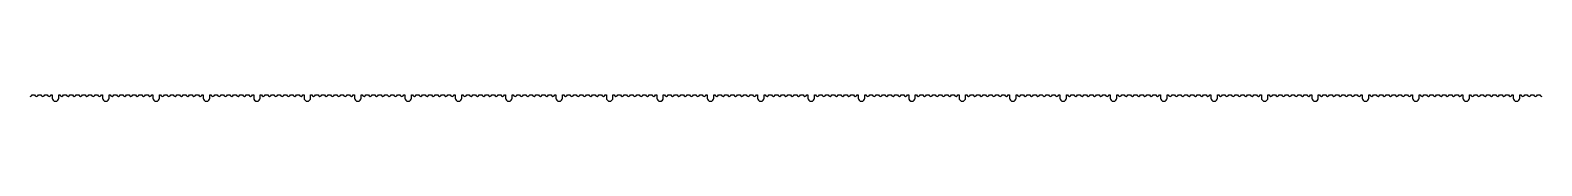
# Model space of a CAD drawing. Header units: inches. Extents: x 0 to 120, y 0 to 0.
import ezdxf

# ---------------------------------------------------------------- set-up
doc = ezdxf.new("R2010")
doc.units = ezdxf.units.IN
doc.header["$MEASUREMENT"] = 0

msp = doc.modelspace()

# ---------------------------------------------------------------- linework, layer by layer
msp.add_lwpolyline([(0, 0, 0.356394), (0.15, 0.12), (0.35, 0.12, 0.816497), (0.65, 0.12), (0.85, 0.12, 0.816497), (1.15, 0.12), (1.35, 0.12, 0.816497), (1.65, 0.12), (1.74, 0.12), (1.74, -0.13, 1), (2.26, -0.13), (2.26, 0.12), (2.35, 0.12, 0.816497), (2.65, 0.12), (2.85, 0.12, 0.816497), (3.15, 0.12), (3.35, 0.12, 0.816497), (3.65, 0.12), (3.85, 0.12, 0.816497), (4.15, 0.12), (4.35, 0.12, 0.816497), (4.65, 0.12), (4.85, 0.12, 0.816497), (5.15, 0.12), (5.35, 0.12, 0.816497), (5.65, 0.12), (5.74, 0.12), (5.74, -0.13, 1), (6.26, -0.13), (6.26, 0.12), (6.35, 0.12, 0.816497), (6.65, 0.12), (6.85, 0.12, 0.816497), (7.15, 0.12), (7.35, 0.12, 0.816497), (7.65, 0.12), (7.85, 0.12, 0.816497), (8.15, 0.12), (8.35, 0.12, 0.816497), (8.65, 0.12), (8.85, 0.12, 0.816497), (9.15, 0.12), (9.35, 0.12, 0.816497), (9.65, 0.12), (9.74, 0.12), (9.74, -0.13, 1), (10.26, -0.13), (10.26, 0.12), (10.35, 0.12, 0.816497), (10.65, 0.12), (10.85, 0.12, 0.816497), (11.15, 0.12), (11.35, 0.12, 0.816497), (11.65, 0.12), (11.85, 0.12, 0.816497), (12.15, 0.12), (12.35, 0.12, 0.816497), (12.65, 0.12), (12.85, 0.12, 0.816497), (13.15, 0.12), (13.35, 0.12, 0.816497), (13.65, 0.12), (13.74, 0.12), (13.74, -0.13, 1), (14.26, -0.13), (14.26, 0.12), (14.35, 0.12, 0.816497), (14.65, 0.12), (14.85, 0.12, 0.816497), (15.15, 0.12), (15.35, 0.12, 0.816497), (15.65, 0.12), (15.85, 0.12, 0.816497), (16.15, 0.12), (16.35, 0.12, 0.816497), (16.65, 0.12), (16.85, 0.12, 0.816497), (17.15, 0.12), (17.35, 0.12, 0.816497), (17.65, 0.12), (17.74, 0.12), (17.74, -0.13, 1), (18.26, -0.13), (18.26, 0.12), (18.35, 0.12, 0.816497), (18.65, 0.12), (18.85, 0.12, 0.816497), (19.15, 0.12), (19.35, 0.12, 0.816497), (19.65, 0.12), (19.85, 0.12, 0.816497), (20.15, 0.12), (20.35, 0.12, 0.816497), (20.65, 0.12), (20.85, 0.12, 0.816497), (21.15, 0.12), (21.35, 0.12, 0.816497), (21.65, 0.12), (21.74, 0.12), (21.74, -0.13, 1), (22.26, -0.13), (22.26, 0.12), (22.35, 0.12, 0.816497), (22.65, 0.12), (22.85, 0.12, 0.816497), (23.15, 0.12), (23.35, 0.12, 0.816497), (23.65, 0.12), (23.85, 0.12, 0.816497), (24.15, 0.12), (24.35, 0.12, 0.816497), (24.65, 0.12), (24.85, 0.12, 0.816497), (25.15, 0.12), (25.35, 0.12, 0.816497), (25.65, 0.12), (25.74, 0.12), (25.74, -0.13, 1), (26.26, -0.13), (26.26, 0.12), (26.35, 0.12, 0.816497), (26.65, 0.12), (26.85, 0.12, 0.816497), (27.15, 0.12), (27.35, 0.12, 0.816497), (27.65, 0.12), (27.85, 0.12, 0.816497), (28.15, 0.12), (28.35, 0.12, 0.816497), (28.65, 0.12), (28.85, 0.12, 0.816497), (29.15, 0.12), (29.35, 0.12, 0.816497), (29.65, 0.12), (29.74, 0.12), (29.74, -0.13, 1), (30.26, -0.13), (30.26, 0.12), (30.35, 0.12, 0.816497), (30.65, 0.12), (30.85, 0.12, 0.816497), (31.15, 0.12), (31.35, 0.12, 0.816497), (31.65, 0.12), (31.85, 0.12, 0.816497), (32.15, 0.12), (32.35, 0.12, 0.816497), (32.65, 0.12), (32.85, 0.12, 0.816497), (33.15, 0.12), (33.35, 0.12, 0.816497), (33.65, 0.12), (33.74, 0.12), (33.74, -0.13, 1), (34.26, -0.13), (34.26, 0.12), (34.35, 0.12, 0.816497), (34.65, 0.12), (34.85, 0.12, 0.816497), (35.15, 0.12), (35.35, 0.12, 0.816497), (35.65, 0.12), (35.85, 0.12, 0.816497), (36.15, 0.12), (36.35, 0.12, 0.816497), (36.65, 0.12), (36.85, 0.12, 0.816497), (37.15, 0.12), (37.35, 0.12, 0.816497), (37.65, 0.12), (37.74, 0.12), (37.74, -0.13, 1), (38.26, -0.13), (38.26, 0.12), (38.35, 0.12, 0.816497), (38.65, 0.12), (38.85, 0.12, 0.816497), (39.15, 0.12), (39.35, 0.12, 0.816497), (39.65, 0.12), (39.85, 0.12, 0.816497), (40.15, 0.12), (40.35, 0.12, 0.816497), (40.65, 0.12), (40.85, 0.12, 0.816497), (41.15, 0.12), (41.35, 0.12, 0.816497), (41.65, 0.12), (41.74, 0.12), (41.74, -0.13, 1), (42.26, -0.13), (42.26, 0.12), (42.35, 0.12, 0.816497), (42.65, 0.12), (42.85, 0.12, 0.816497), (43.15, 0.12), (43.35, 0.12, 0.816497), (43.65, 0.12), (43.85, 0.12, 0.816497), (44.15, 0.12), (44.35, 0.12, 0.816497), (44.65, 0.12), (44.85, 0.12, 0.816497), (45.15, 0.12), (45.35, 0.12, 0.816497), (45.65, 0.12), (45.74, 0.12), (45.74, -0.13, 1), (46.26, -0.13), (46.26, 0.12), (46.35, 0.12, 0.816497), (46.65, 0.12), (46.85, 0.12, 0.816497), (47.15, 0.12), (47.35, 0.12, 0.816497), (47.65, 0.12), (47.85, 0.12, 0.816497), (48.15, 0.12), (48.35, 0.12, 0.816497), (48.65, 0.12), (48.85, 0.12, 0.816497), (49.15, 0.12), (49.35, 0.12, 0.816497), (49.65, 0.12), (49.74, 0.12), (49.74, -0.13, 1), (50.26, -0.13), (50.26, 0.12), (50.35, 0.12, 0.816497), (50.65, 0.12), (50.85, 0.12, 0.816497), (51.15, 0.12), (51.35, 0.12, 0.816497), (51.65, 0.12), (51.85, 0.12, 0.816497), (52.15, 0.12), (52.35, 0.12, 0.816497), (52.65, 0.12), (52.85, 0.12, 0.816497), (53.15, 0.12), (53.35, 0.12, 0.816497), (53.65, 0.12), (53.74, 0.12), (53.74, -0.13, 1), (54.26, -0.13), (54.26, 0.12), (54.35, 0.12, 0.816497), (54.65, 0.12), (54.85, 0.12, 0.816497), (55.15, 0.12), (55.35, 0.12, 0.816497), (55.65, 0.12), (55.85, 0.12, 0.816497), (56.15, 0.12), (56.35, 0.12, 0.816497), (56.65, 0.12), (56.85, 0.12, 0.816497), (57.15, 0.12), (57.35, 0.12, 0.816497), (57.65, 0.12), (57.74, 0.12), (57.74, -0.13, 1), (58.26, -0.13), (58.26, 0.12), (58.35, 0.12, 0.816497), (58.65, 0.12), (58.85, 0.12, 0.816497), (59.15, 0.12), (59.35, 0.12, 0.816497), (59.65, 0.12), (59.85, 0.12, 0.816497), (60.15, 0.12), (60.35, 0.12, 0.816497), (60.65, 0.12), (60.85, 0.12, 0.816497), (61.15, 0.12), (61.35, 0.12, 0.816497), (61.65, 0.12), (61.74, 0.12), (61.74, -0.13, 1), (62.26, -0.13), (62.26, 0.12), (62.35, 0.12, 0.816497), (62.65, 0.12), (62.85, 0.12, 0.816497), (63.15, 0.12), (63.35, 0.12, 0.816497), (63.65, 0.12), (63.85, 0.12, 0.816497), (64.15, 0.12), (64.35, 0.12, 0.816497), (64.65, 0.12), (64.85, 0.12, 0.816497), (65.15, 0.12), (65.35, 0.12, 0.816497), (65.65, 0.12), (65.74, 0.12), (65.74, -0.13, 1), (66.26, -0.13), (66.26, 0.12), (66.35, 0.12, 0.816497), (66.65, 0.12), (66.85, 0.12, 0.816497), (67.15, 0.12), (67.35, 0.12, 0.816497), (67.65, 0.12), (67.85, 0.12, 0.816497), (68.15, 0.12), (68.35, 0.12, 0.816497), (68.65, 0.12), (68.85, 0.12, 0.816497), (69.15, 0.12), (69.35, 0.12, 0.816497), (69.65, 0.12), (69.74, 0.12), (69.74, -0.13, 1), (70.26, -0.13), (70.26, 0.12), (70.35, 0.12, 0.816497), (70.65, 0.12), (70.85, 0.12, 0.816497), (71.15, 0.12), (71.35, 0.12, 0.816497), (71.65, 0.12), (71.85, 0.12, 0.816497), (72.15, 0.12), (72.35, 0.12, 0.816497), (72.65, 0.12), (72.85, 0.12, 0.816497), (73.15, 0.12), (73.35, 0.12, 0.816497), (73.65, 0.12), (73.74, 0.12), (73.74, -0.13, 1), (74.26, -0.13), (74.26, 0.12), (74.35, 0.12, 0.816497), (74.65, 0.12), (74.85, 0.12, 0.816497), (75.15, 0.12), (75.35, 0.12, 0.816497), (75.65, 0.12), (75.85, 0.12, 0.816497), (76.15, 0.12), (76.35, 0.12, 0.816497), (76.65, 0.12), (76.85, 0.12, 0.816497), (77.15, 0.12), (77.35, 0.12, 0.816497), (77.65, 0.12), (77.74, 0.12), (77.74, -0.13, 1), (78.26, -0.13), (78.26, 0.12), (78.35, 0.12, 0.816497), (78.65, 0.12), (78.85, 0.12, 0.816497), (79.15, 0.12), (79.35, 0.12, 0.816497), (79.65, 0.12), (79.85, 0.12, 0.816497), (80.15, 0.12), (80.35, 0.12, 0.816497), (80.65, 0.12), (80.85, 0.12, 0.816497), (81.15, 0.12), (81.35, 0.12, 0.816497), (81.65, 0.12), (81.74, 0.12), (81.74, -0.13, 1), (82.26, -0.13), (82.26, 0.12), (82.35, 0.12, 0.816497), (82.65, 0.12), (82.85, 0.12, 0.816497), (83.15, 0.12), (83.35, 0.12, 0.816497), (83.65, 0.12), (83.85, 0.12, 0.816497), (84.15, 0.12), (84.35, 0.12, 0.816497), (84.65, 0.12), (84.85, 0.12, 0.816497), (85.15, 0.12), (85.35, 0.12, 0.816497), (85.65, 0.12), (85.74, 0.12), (85.74, -0.13, 1), (86.26, -0.13), (86.26, 0.12), (86.35, 0.12, 0.816497), (86.65, 0.12), (86.85, 0.12, 0.816497), (87.15, 0.12), (87.35, 0.12, 0.816497), (87.65, 0.12), (87.85, 0.12, 0.816497), (88.15, 0.12), (88.35, 0.12, 0.816497), (88.65, 0.12), (88.85, 0.12, 0.816497), (89.15, 0.12), (89.35, 0.12, 0.816497), (89.65, 0.12), (89.74, 0.12), (89.74, -0.13, 1), (90.26, -0.13), (90.26, 0.12), (90.35, 0.12, 0.816497), (90.65, 0.12), (90.85, 0.12, 0.816497), (91.15, 0.12), (91.35, 0.12, 0.816497), (91.65, 0.12), (91.85, 0.12, 0.816497), (92.15, 0.12), (92.35, 0.12, 0.816497), (92.65, 0.12), (92.85, 0.12, 0.816497), (93.15, 0.12), (93.35, 0.12, 0.816497), (93.65, 0.12), (93.74, 0.12), (93.74, -0.13, 1), (94.26, -0.13), (94.26, 0.12), (94.35, 0.12, 0.816497), (94.65, 0.12), (94.85, 0.12, 0.816497), (95.15, 0.12), (95.35, 0.12, 0.816497), (95.65, 0.12), (95.85, 0.12, 0.816497), (96.15, 0.12), (96.35, 0.12, 0.816497), (96.65, 0.12), (96.85, 0.12, 0.816497), (97.15, 0.12), (97.35, 0.12, 0.816497), (97.65, 0.12), (97.74, 0.12), (97.74, -0.13, 1), (98.26, -0.13), (98.26, 0.12), (98.35, 0.12, 0.816497), (98.65, 0.12), (98.85, 0.12, 0.816497), (99.15, 0.12), (99.35, 0.12, 0.816497), (99.65, 0.12), (99.85, 0.12, 0.816497), (100.15, 0.12), (100.35, 0.12, 0.816497), (100.65, 0.12), (100.85, 0.12, 0.816497), (101.15, 0.12), (101.35, 0.12, 0.816497), (101.65, 0.12), (101.74, 0.12), (101.74, -0.13, 1), (102.26, -0.13), (102.26, 0.12), (102.35, 0.12, 0.816497), (102.65, 0.12), (102.85, 0.12, 0.816497), (103.15, 0.12), (103.35, 0.12, 0.816497), (103.65, 0.12), (103.85, 0.12, 0.816497), (104.15, 0.12), (104.35, 0.12, 0.816497), (104.65, 0.12), (104.85, 0.12, 0.816497), (105.15, 0.12), (105.35, 0.12, 0.816497), (105.65, 0.12), (105.74, 0.12), (105.74, -0.13, 1), (106.26, -0.13), (106.26, 0.12), (106.35, 0.12, 0.816497), (106.65, 0.12), (106.85, 0.12, 0.816497), (107.15, 0.12), (107.35, 0.12, 0.816497), (107.65, 0.12), (107.85, 0.12, 0.816497), (108.15, 0.12), (108.35, 0.12, 0.816497), (108.65, 0.12), (108.85, 0.12, 0.816497), (109.15, 0.12), (109.35, 0.12, 0.816497), (109.65, 0.12), (109.74, 0.12), (109.74, -0.13, 1), (110.26, -0.13), (110.26, 0.12), (110.35, 0.12, 0.816497), (110.65, 0.12), (110.85, 0.12, 0.816497), (111.15, 0.12), (111.35, 0.12, 0.816497), (111.65, 0.12), (111.85, 0.12, 0.816497), (112.15, 0.12), (112.35, 0.12, 0.816497), (112.65, 0.12), (112.85, 0.12, 0.816497), (113.15, 0.12), (113.35, 0.12, 0.816497), (113.65, 0.12), (113.74, 0.12), (113.74, -0.13, 1), (114.26, -0.13), (114.26, 0.12), (114.35, 0.12, 0.816497), (114.65, 0.12), (114.85, 0.12, 0.816497), (115.15, 0.12), (115.35, 0.12, 0.816497), (115.65, 0.12), (115.85, 0.12, 0.816497), (116.15, 0.12), (116.35, 0.12, 0.816497), (116.65, 0.12), (116.85, 0.12, 0.816497), (117.15, 0.12), (117.35, 0.12, 0.816497), (117.65, 0.12), (117.74, 0.12), (117.74, -0.13, 1), (118.26, -0.13), (118.26, 0.12), (118.35, 0.12, 0.816497), (118.65, 0.12), (118.85, 0.12, 0.816497), (119.15, 0.12), (119.35, 0.12, 0.816497), (119.65, 0.12), (119.85, 0.12, 0.356394), (120, 0)], format="xyb")

doc.saveas('drawing.dxf')
